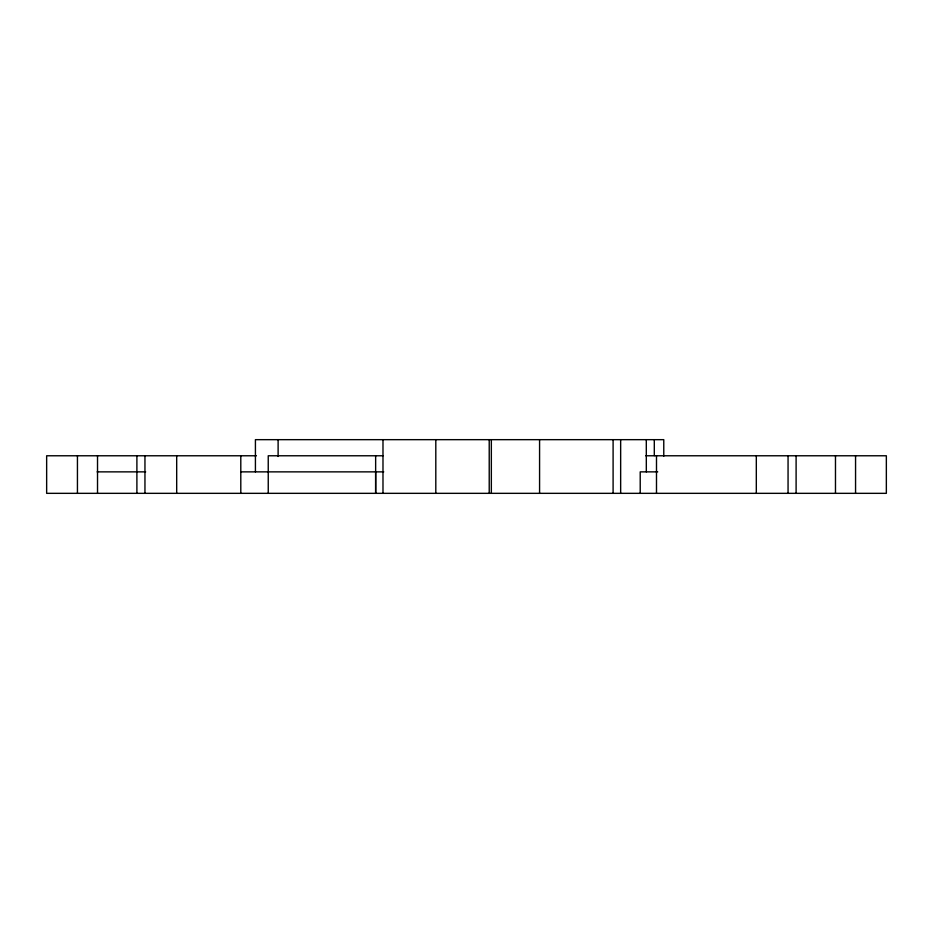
<?xml version="1.0" encoding="UTF-8"?>
<svg xmlns="http://www.w3.org/2000/svg" width="933" height="933" viewBox="0 0 933 933"><rect width="100%" height="100%" fill="white"/><g stroke="black" fill="none" stroke-linecap="round" stroke-linejoin="round"><path stroke-width="1.4" d="M375.649 471.865L375.649 493.335L375.649 455.771M382.985 493.335L382.985 439.665M489.219 439.665L489.219 493.335M613.098 493.335L613.098 439.665M663.771 456.179L663.771 439.665L255.42 439.665L255.42 471.865M256.423 455.771L46.65 455.771L46.65 493.335L886.35 493.335L886.35 455.771L645.753 455.771M383.043 455.771L268.238 455.771L268.249 493.335M97.125 471.865L145.676 471.865M240.796 471.865L383.743 471.865M657.73 471.865L640.213 471.865L640.213 493.335M646.324 471.865L646.301 439.665M855.561 455.771L855.561 493.335M835.478 455.771L835.478 493.335M796.106 455.771L796.106 493.335M788.058 455.771L788.058 493.335M756.313 455.771L756.313 493.335M656.494 455.771L656.494 493.335M654.301 439.665L654.301 455.619M620.655 439.665L620.655 493.335M539.577 439.665L539.577 493.335M491.341 439.665L491.341 493.335M435.804 439.665L435.804 493.335M278.116 439.665L278.116 456.47M240.796 455.771L240.796 493.335M176.687 455.771L176.687 493.335M144.953 455.771L144.953 493.335M136.894 455.771L136.894 493.335M97.522 455.771L97.522 493.335M77.439 455.771L77.439 493.335"/></g></svg>
